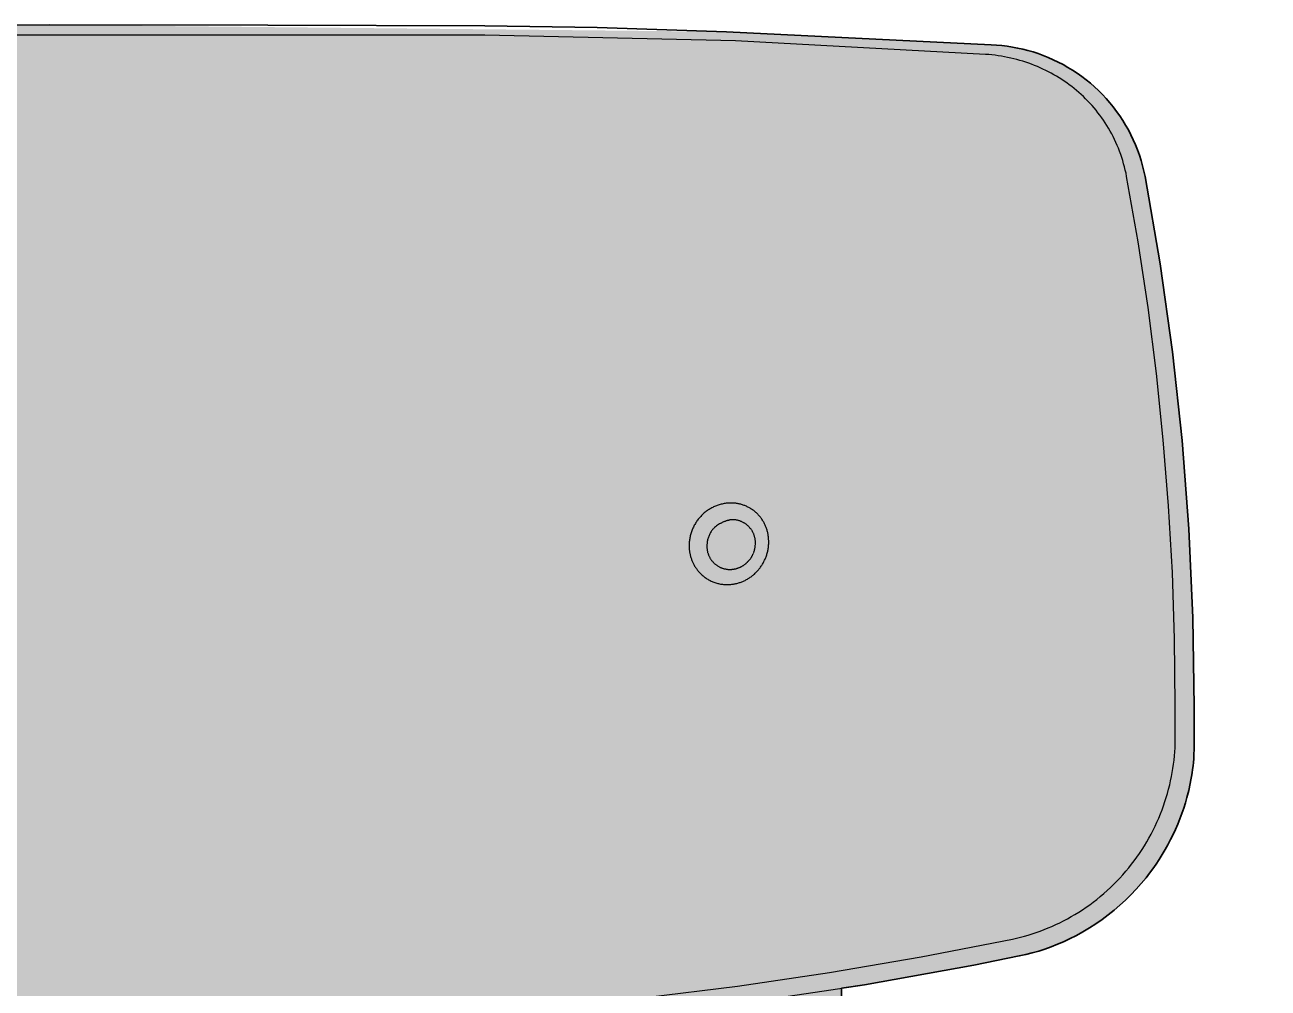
# Model space of a CAD drawing. Header units: millimetres. Extents: x 0 to 1796, y -875 to 809.
# Drawn here: x 402.4 to 635.6, y 628.3 to 808.9 of the extents above; entities that cross this region are included whole.
import ezdxf

# ---------------------------------------------------------------- set-up
doc = ezdxf.new("R2010")
doc.units = ezdxf.units.MM
doc.layers.add('Blocks', color=7, linetype='Continuous')
doc.layers.add('Blocks$Fill', color=7, linetype='Continuous', true_color=0xffffff)
doc.layers.add('Blocks$Inner', color=7, linetype='Continuous', lineweight=25, true_color=0x007f00)
doc.layers.add('Blocks$Outline', color=7, linetype='Continuous', lineweight=35, true_color=0xff3f3f)

# ---------------------------------------------------------------- blocks, each defined once
blk = doc.blocks.new('Result Dining Chair Front')
at = {"layer": 'Blocks$Fill'}
h = blk.add_hatch(color=256, dxfattribs=at)
h.paths.add_polyline_path([(258.42, 628.33), (233.6, 632.65), (225.09, 634.35), (223.87, 634.62), (222.66, 634.93), (221.46, 635.28), (220.27, 635.66), (219.09, 636.08), (217.93, 636.54), (216.78, 637.03), (215.65, 637.56), (214.38, 638.2), (213.14, 638.89), (211.92, 639.62), (210.72, 640.4), (209.55, 641.21), (208.41, 642.06), (207.3, 642.95), (206.22, 643.87), (205.17, 644.84), (204.16, 645.83), (203.18, 646.87), (202.23, 647.93), (201.33, 649.03), (200.67, 649.86), (200.04, 650.71), (199.43, 651.58), (198.84, 652.47), (198.28, 653.37), (197.73, 654.29), (197.21, 655.22), (196.71, 656.17), (196.24, 657.12), (195.79, 658.09), (195.37, 659.07), (194.97, 660.06), (194.6, 661.06), (194.25, 662.06), (193.93, 663.07), (193.64, 664.09), (193.3, 665.4), (193.02, 666.71), (192.89, 667.36), (192.78, 668.01), (192.67, 668.67), (192.58, 669.32), (192.5, 669.98), (192.44, 670.63), (192.38, 671.29), (192.34, 671.96), (192.28, 673.29), (192.27, 674.64), (192.51, 697.75), (193.27, 714.4), (194.54, 731.01), (196.35, 747.58), (198.66, 764.08), (201.5, 780.5), (201.72, 781.51), (201.97, 782.51), (202.25, 783.5), (202.57, 784.49), (202.92, 785.46), (203.3, 786.42), (203.71, 787.36), (204.16, 788.29), (204.64, 789.21), (205.15, 790.11), (205.68, 790.99), (206.25, 791.85), (206.85, 792.69), (207.47, 793.51), (208.12, 794.31), (208.8, 795.09), (209.51, 795.85), (210.24, 796.58), (210.99, 797.28), (211.77, 797.96), (212.57, 798.61), (213.39, 799.24), (214.23, 799.84), (215.09, 800.4), (215.97, 800.94), (216.87, 801.45), (217.78, 801.93), (218.71, 802.38), (219.66, 802.79), (220.62, 803.18), (221.56, 803.52), (222.51, 803.83), (223.46, 804.1), (224.43, 804.35), (225.41, 804.56), (226.39, 804.75), (227.38, 804.9), (228.37, 805.02), (229.36, 805.1), (230.36, 805.15), (304.25, 808.42), (407.02, 808.9), (534.04, 807.62), (584.67, 805.1), (585.67, 805.02), (586.66, 804.9), (587.64, 804.75), (588.63, 804.56), (589.6, 804.35), (590.57, 804.1), (591.53, 803.83), (592.48, 803.52), (593.42, 803.18), (594.37, 802.79), (595.32, 802.38), (596.25, 801.93), (597.16, 801.45), (598.06, 800.94), (598.94, 800.4), (599.8, 799.84), (600.65, 799.24), (601.47, 798.61), (602.27, 797.96), (603.04, 797.28), (603.8, 796.58), (604.53, 795.85), (605.23, 795.09), (605.91, 794.31), (606.56, 793.51), (607.19, 792.69), (607.78, 791.85), (608.35, 790.99), (608.89, 790.11), (609.4, 789.21), (609.87, 788.29), (610.32, 787.36), (610.73, 786.42), (611.12, 785.46), (611.47, 784.49), (611.78, 783.5), (612.07, 782.51), (612.32, 781.51), (612.53, 780.5), (615.37, 764.08), (617.69, 747.58), (619.49, 731.01), (620.77, 714.4), (621.52, 697.75), (621.76, 681.09), (621.75, 673.29), (621.7, 671.96), (621.65, 671.29), (621.6, 670.63), (621.53, 669.98), (621.45, 669.32), (621.36, 668.67), (621.26, 668.01), (621.14, 667.36), (621.02, 666.71), (620.73, 665.4), (620.39, 664.09), (620.1, 663.07), (619.78, 662.06), (619.44, 661.06), (619.06, 660.06), (618.67, 659.07), (618.24, 658.09), (617.79, 657.12), (617.32, 656.17), (616.82, 655.22), (616.3, 654.29), (615.76, 653.37), (615.19, 652.47), (614.6, 651.58), (613.99, 650.71), (613.36, 649.86), (612.71, 649.03), (611.8, 647.93), (610.85, 646.87), (609.87, 645.83), (608.86, 644.84), (607.81, 643.87), (606.73, 642.95), (605.62, 642.06), (604.48, 641.21), (603.31, 640.4), (602.12, 639.62), (600.89, 638.89), (599.65, 638.2), (598.38, 637.56), (597.25, 637.03), (596.1, 636.54), (594.94, 636.08), (593.76, 635.66), (592.58, 635.28), (591.38, 634.93), (590.17, 634.62), (588.95, 634.35), (580.43, 632.65), (559.9, 628.97), (555.61, 628.33), (555.26, 601.27), (555.71, 573.48), (559.98, 477.44), (581.82, 479.76), (610.01, 483.78), (621.86, 485.74), (622.31, 485.8), (622.76, 485.84), (623.21, 485.88), (623.64, 485.9), (624.07, 485.92), (624.49, 485.93), (624.9, 485.92), (625.3, 485.91), (625.7, 485.89), (626.09, 485.86), (626.47, 485.81), (626.84, 485.76), (627.21, 485.7), (627.57, 485.63), (627.92, 485.55), (628.26, 485.47), (628.6, 485.37), (628.93, 485.26), (629.25, 485.14), (629.56, 485.02), (629.86, 484.88), (630.01, 484.81), (630.16, 484.74), (630.3, 484.66), (630.45, 484.59), (630.59, 484.51), (630.73, 484.42), (630.87, 484.34), (631, 484.25), (631.14, 484.16), (631.27, 484.07), (631.4, 483.98), (631.53, 483.88), (631.65, 483.79), (631.78, 483.69), (631.9, 483.58), (632.02, 483.48), (632.14, 483.37), (632.25, 483.26), (632.37, 483.15), (632.48, 483.04), (632.59, 482.92), (632.7, 482.8), (632.81, 482.68), (632.91, 482.56), (633.01, 482.44), (633.11, 482.31), (633.21, 482.18), (633.31, 482.05), (633.5, 481.78), (633.68, 481.51), (633.85, 481.22), (634.01, 480.92), (634.17, 480.62), (634.32, 480.31), (634.46, 479.99), (634.59, 479.66), (634.71, 479.32), (634.83, 478.98), (634.94, 478.62), (635.04, 478.26), (635.13, 477.89), (635.22, 477.51), (635.29, 477.12), (635.36, 476.73), (635.42, 476.33), (635.47, 475.91), (635.52, 475.49), (635.55, 475.07), (635.58, 474.63), (635.6, 474.18), (635.61, 473.73), (635.61, 472.8), (635.58, 471.84), (635.55, 471.22), (635.5, 470.61), (635.44, 470.01), (635.36, 469.4), (635.27, 468.81), (635.16, 468.22), (635.04, 467.63), (634.89, 467.05), (634.74, 466.47), (634.56, 465.89), (634.38, 465.32), (634.17, 464.75), (633.95, 464.19), (633.71, 463.62), (633.46, 463.06), (633.18, 462.49), (632.8, 461.76), (632.4, 461.04), (631.97, 460.34), (631.51, 459.65), (631.04, 458.97), (630.54, 458.32), (630.02, 457.68), (629.48, 457.06), (628.8, 456.32), (628.1, 455.6), (627.38, 454.9), (626.65, 454.21), (625.9, 453.54), (625.13, 452.89), (624.35, 452.25), (623.55, 451.64), (622.74, 451.04), (621.92, 450.46), (621.08, 449.9), (620.23, 449.36), (619.37, 448.84), (618.5, 448.34), (617.62, 447.86), (616.06, 447.07), (614.35, 446.28), (613.26, 445.81), (612.16, 445.37), (611.05, 444.95), (609.93, 444.55), (608.8, 444.18), (607.66, 443.84), (606.52, 443.52), (603.64, 442.77), (600.75, 442.07), (597.84, 441.42), (594.92, 440.83), (592, 440.29), (589.06, 439.79), (586.12, 439.36), (583.17, 438.97), (571.39, 437.66), (571.5, 428.91), (571.47, 427.46), (571.42, 426.02), (571.33, 424.58), (571.23, 423.14), (570.68, 417.41), (570.62, 415.97), (570.61, 414.52), (570.64, 413.08), (570.73, 411.64), (570.86, 410.21), (571.04, 408.78), (572.33, 398.6), (572.46, 397.04), (570.44, 396.97), (618.01, 26.78), (619.17, 26.78), (619.2, 26.78), (619.23, 26.78), (619.25, 26.77), (619.28, 26.77), (619.31, 26.76), (619.34, 26.76), (619.36, 26.75), (619.39, 26.74), (619.42, 26.73), (619.44, 26.72), (619.47, 26.71), (619.49, 26.7), (619.52, 26.69), (619.54, 26.67), (619.56, 26.66), (619.59, 26.65), (619.61, 26.63), (619.63, 26.61), (619.65, 26.6), (619.68, 26.58), (619.7, 26.56), (619.72, 26.54), (619.73, 26.52), (619.75, 26.5), (619.77, 26.48), (619.79, 26.45), (619.8, 26.43), (619.82, 26.41), (619.83, 26.38), (619.85, 26.36), (619.86, 26.34), (619.87, 26.31), (619.88, 26.29), (619.89, 26.26), (619.9, 26.23), (619.91, 26.21), (619.92, 26.18), (619.92, 26.15), (619.93, 26.13), (624.35, 2.49), (624.37, 2.43), (624.38, 2.36), (624.39, 2.29), (624.4, 2.22), (624.41, 2.15), (624.41, 2.08), (624.41, 2.02), (624.41, 1.95), (624.41, 1.88), (624.4, 1.81), (624.39, 1.74), (624.38, 1.67), (624.37, 1.61), (624.36, 1.54), (624.34, 1.47), (624.32, 1.41), (624.3, 1.34), (624.28, 1.28), (624.25, 1.21), (624.22, 1.15), (624.19, 1.09), (624.16, 1.03), (624.13, 0.97), (624.09, 0.91), (624.05, 0.85), (624.01, 0.8), (623.97, 0.74), (623.92, 0.69), (623.88, 0.64), (623.83, 0.59), (623.78, 0.54), (623.73, 0.5), (623.68, 0.45), (623.62, 0.41), (623.57, 0.37), (623.51, 0.33), (623.45, 0.29), (623.4, 0.26), (623.33, 0.23), (623.27, 0.2), (623.21, 0.17), (623.15, 0.14), (623.08, 0.12), (623.02, 0.09), (622.95, 0.07), (622.89, 0.06), (622.82, 0.04), (622.75, 0.03), (622.68, 0.02), (622.62, 0.01), (622.55, 0), (622.48, 0), (622.41, 0), (605.77, 0), (598.26, -0.01), (598.21, -0.01), (598.16, 0), (598.12, 0), (598.07, 0.01), (598.02, 0.01), (597.97, 0.02), (597.93, 0.03), (597.88, 0.04), (597.83, 0.05), (597.79, 0.06), (597.74, 0.07), (597.69, 0.09), (597.65, 0.1), (597.6, 0.12), (597.56, 0.14), (597.51, 0.16), (597.47, 0.18), (597.42, 0.2), (597.38, 0.22), (597.34, 0.24), (597.3, 0.27), (597.25, 0.29), (597.21, 0.32), (597.17, 0.34), (597.13, 0.37), (597.1, 0.4), (597.06, 0.43), (597.02, 0.46), (596.99, 0.49), (596.95, 0.52), (596.92, 0.55), (596.89, 0.58), (596.86, 0.61), (596.83, 0.65), (596.8, 0.68), (596.77, 0.71), (596.74, 0.75), (596.71, 0.78), (596.68, 0.82), (596.66, 0.85), (596.63, 0.89), (596.61, 0.93), (596.59, 0.97), (596.56, 1.01), (596.54, 1.05), (596.52, 1.09), (596.5, 1.13), (596.48, 1.17), (596.46, 1.21), (596.45, 1.25), (596.43, 1.29), (596.42, 1.33), (596.4, 1.38), (596.39, 1.42), (596.38, 1.46), (596.36, 1.51), (596.35, 1.55), (596.34, 1.59), (596.34, 1.64), (596.33, 1.68), (596.32, 1.72), (596.32, 1.77), (596.31, 1.81), (595.49, 25.83), (595.48, 25.86), (595.49, 25.88), (595.49, 25.9), (595.49, 25.91), (595.49, 25.93), (595.49, 25.95), (595.49, 25.97), (595.5, 25.99), (595.5, 26), (595.5, 26.02), (595.51, 26.04), (595.51, 26.06), (595.52, 26.08), (595.52, 26.1), (595.53, 26.11), (595.53, 26.13), (595.54, 26.15), (595.55, 26.17), (595.56, 26.18), (595.57, 26.2), (595.57, 26.22), (595.58, 26.24), (595.59, 26.25), (595.6, 26.27), (595.61, 26.29), (595.62, 26.3), (595.64, 26.32), (595.65, 26.34), (595.66, 26.35), (595.67, 26.37), (595.69, 26.38), (595.7, 26.4), (595.71, 26.41), (595.73, 26.43), (595.74, 26.44), (595.76, 26.45), (595.77, 26.47), (595.79, 26.48), (595.8, 26.49), (595.82, 26.5), (595.83, 26.51), (595.85, 26.52), (595.87, 26.53), (595.88, 26.54), (595.9, 26.55), (595.92, 26.56), (595.93, 26.57), (595.95, 26.58), (595.97, 26.59), (595.98, 26.59), (596, 26.6), (596.02, 26.61), (596.04, 26.61), (596.05, 26.62), (596.07, 26.62), (596.09, 26.63), (596.11, 26.63), (596.12, 26.64), (596.14, 26.64), (596.16, 26.64), (596.18, 26.65), (596.19, 26.65), (596.21, 26.65), (597.01, 26.65), (597.21, 26.65), (548.13, 380.21), (407.02, 380.21), (265.9, 380.21), (216.82, 26.65), (217.82, 26.65), (217.84, 26.65), (217.86, 26.65), (217.87, 26.64), (217.89, 26.64), (217.91, 26.64), (217.93, 26.63), (217.94, 26.63), (217.96, 26.62), (217.98, 26.62), (218, 26.61), (218.01, 26.61), (218.03, 26.6), (218.05, 26.59), (218.07, 26.59), (218.08, 26.58), (218.1, 26.57), (218.12, 26.56), (218.13, 26.55), (218.15, 26.54), (218.17, 26.53), (218.18, 26.52), (218.2, 26.51), (218.22, 26.5), (218.23, 26.49), (218.25, 26.48), (218.26, 26.47), (218.28, 26.45), (218.29, 26.44), (218.31, 26.43), (218.32, 26.41), (218.33, 26.4), (218.35, 26.38), (218.36, 26.37), (218.37, 26.35), (218.39, 26.34), (218.4, 26.32), (218.41, 26.3), (218.42, 26.29), (218.43, 26.27), (218.44, 26.25), (218.45, 26.24), (218.46, 26.22), (218.47, 26.2), (218.48, 26.18), (218.48, 26.17), (218.49, 26.15), (218.5, 26.13), (218.5, 26.11), (218.51, 26.1), (218.52, 26.08), (218.52, 26.06), (218.53, 26.04), (218.53, 26.02), (218.53, 26), (218.54, 25.99), (218.54, 25.97), (218.54, 25.95), (218.54, 25.93), (218.55, 25.91), (218.55, 25.9), (218.55, 25.88), (218.55, 25.86), (218.55, 25.84), (217.72, 1.81), (217.72, 1.77), (217.71, 1.72), (217.7, 1.68), (217.7, 1.64), (217.69, 1.59), (217.68, 1.55), (217.67, 1.51), (217.66, 1.46), (217.64, 1.42), (217.63, 1.38), (217.62, 1.33), (217.6, 1.29), (217.59, 1.25), (217.57, 1.21), (217.55, 1.17), (217.53, 1.13), (217.51, 1.09), (217.49, 1.05), (217.47, 1.01), (217.45, 0.97), (217.42, 0.93), (217.4, 0.89), (217.37, 0.85), (217.35, 0.82), (217.32, 0.78), (217.29, 0.75), (217.27, 0.71), (217.24, 0.68), (217.21, 0.65), (217.18, 0.61), (217.15, 0.58), (217.12, 0.55), (217.08, 0.52), (217.05, 0.49), (217.01, 0.46), (216.97, 0.43), (216.94, 0.4), (216.9, 0.37), (216.86, 0.34), (216.82, 0.32), (216.78, 0.29), (216.74, 0.27), (216.69, 0.24), (216.65, 0.22), (216.61, 0.2), (216.56, 0.18), (216.52, 0.16), (216.48, 0.14), (216.43, 0.12), (216.38, 0.1), (216.34, 0.09), (216.29, 0.07), (216.25, 0.06), (216.2, 0.05), (216.15, 0.04), (216.11, 0.03), (216.06, 0.02), (216.01, 0.01), (215.96, 0.01), (215.92, 0), (215.87, 0), (215.82, -0.01), (215.77, -0.01), (215.73, -0.01), (208.26, 0), (191.55, 0), (191.49, 0), (191.42, 0.01), (191.35, 0.02), (191.28, 0.03), (191.21, 0.04), (191.15, 0.06), (191.08, 0.07), (191.01, 0.09), (190.95, 0.12), (190.89, 0.14), (190.82, 0.17), (190.76, 0.2), (190.7, 0.23), (190.64, 0.26), (190.58, 0.29), (190.52, 0.33), (190.46, 0.37), (190.41, 0.41), (190.35, 0.45), (190.3, 0.5), (190.25, 0.54), (190.2, 0.59), (190.15, 0.64), (190.11, 0.69), (190.06, 0.74), (190.02, 0.8), (189.98, 0.85), (189.94, 0.91), (189.91, 0.97), (189.87, 1.03), (189.84, 1.09), (189.81, 1.15), (189.78, 1.21), (189.76, 1.28), (189.73, 1.34), (189.71, 1.41), (189.69, 1.47), (189.68, 1.54), (189.66, 1.61), (189.65, 1.67), (189.64, 1.74), (189.63, 1.81), (189.63, 1.88), (189.62, 1.95), (189.62, 2.02), (189.62, 2.08), (189.63, 2.15), (189.63, 2.22), (189.64, 2.29), (189.65, 2.36), (189.67, 2.43), (189.68, 2.49), (194.1, 26.13), (194.11, 26.15), (194.11, 26.18), (194.12, 26.21), (194.13, 26.23), (194.14, 26.26), (194.15, 26.29), (194.16, 26.31), (194.17, 26.34), (194.19, 26.36), (194.2, 26.38), (194.21, 26.41), (194.23, 26.43), (194.25, 26.45), (194.26, 26.48), (194.28, 26.5), (194.3, 26.52), (194.32, 26.54), (194.34, 26.56), (194.36, 26.58), (194.38, 26.6), (194.4, 26.61), (194.42, 26.63), (194.44, 26.65), (194.47, 26.66), (194.49, 26.67), (194.52, 26.69), (194.54, 26.7), (194.57, 26.71), (194.59, 26.72), (194.62, 26.73), (194.64, 26.74), (194.67, 26.75), (194.7, 26.76), (194.72, 26.76), (194.75, 26.77), (194.78, 26.77), (194.81, 26.78), (194.83, 26.78), (194.86, 26.78), (194.89, 26.78), (196.03, 26.78), (243.59, 396.97), (241.57, 397.04), (242.05, 401.59), (243.17, 410.21), (243.3, 411.64), (243.39, 413.08), (243.43, 414.52), (243.42, 415.97), (243.36, 417.41), (243.25, 418.84), (242.7, 424.58), (242.62, 426.02), (242.56, 427.46), (242.53, 428.91), (242.53, 430.35), (242.64, 437.66), (227.92, 439.36), (224.97, 439.79), (222.04, 440.29), (219.11, 440.83), (216.19, 441.42), (213.29, 442.07), (210.39, 442.77), (207.52, 443.52), (206.37, 443.84), (205.24, 444.18), (204.11, 444.55), (202.99, 444.95), (201.87, 445.37), (200.77, 445.81), (199.68, 446.28), (198.25, 446.94), (197.3, 447.41), (195.53, 448.34), (194.66, 448.84), (193.8, 449.36), (192.95, 449.9), (192.11, 450.46), (191.29, 451.04), (190.48, 451.64), (189.68, 452.25), (188.9, 452.89), (188.13, 453.54), (187.38, 454.21), (186.65, 454.9), (185.93, 455.6), (185.23, 456.32), (184.55, 457.06), (184.01, 457.68), (183.49, 458.32), (182.99, 458.97), (182.52, 459.65), (182.06, 460.34), (181.63, 461.04), (181.23, 461.76), (180.85, 462.49), (180.58, 463.06), (180.32, 463.62), (180.08, 464.19), (179.86, 464.75), (179.66, 465.32), (179.47, 465.89), (179.3, 466.47), (179.14, 467.05), (179, 467.63), (178.87, 468.22), (178.76, 468.81), (178.67, 469.4), (178.59, 470.01), (178.53, 470.61), (178.48, 471.22), (178.45, 471.84), (178.42, 472.8), (178.42, 473.73), (178.43, 474.18), (178.45, 474.63), (178.48, 475.07), (178.51, 475.49), (178.56, 475.91), (178.61, 476.33), (178.67, 476.73), (178.74, 477.12), (178.82, 477.51), (178.9, 477.89), (178.99, 478.26), (179.09, 478.62), (179.2, 478.98), (179.32, 479.32), (179.44, 479.66), (179.58, 479.99), (179.72, 480.31), (179.86, 480.62), (180.02, 480.92), (180.18, 481.22), (180.36, 481.51), (180.53, 481.78), (180.72, 482.05), (180.82, 482.18), (180.92, 482.31), (181.02, 482.44), (181.12, 482.56), (181.23, 482.68), (181.33, 482.8), (181.44, 482.92), (181.55, 483.04), (181.66, 483.15), (181.78, 483.26), (181.89, 483.37), (182.01, 483.48), (182.13, 483.58), (182.26, 483.69), (182.38, 483.79), (182.51, 483.88), (182.63, 483.98), (182.76, 484.07), (182.9, 484.16), (183.03, 484.25), (183.17, 484.34), (183.3, 484.42), (183.44, 484.51), (183.58, 484.59), (183.73, 484.66), (183.87, 484.74), (184.02, 484.81), (184.17, 484.88), (184.47, 485.02), (184.79, 485.14), (185.11, 485.26), (185.44, 485.37), (185.77, 485.47), (186.11, 485.55), (186.46, 485.63), (186.82, 485.7), (187.19, 485.76), (187.56, 485.81), (187.94, 485.86), (188.33, 485.89), (188.73, 485.91), (189.13, 485.92), (189.55, 485.93), (189.97, 485.92), (190.39, 485.9), (190.83, 485.88), (191.27, 485.84), (191.72, 485.8), (192.18, 485.74), (192.64, 485.68), (232.21, 479.76), (242.13, 478.64), (254.05, 477.44), (258.37, 574.64)], flags=0)
h.paths.add_polyline_path([(569.39, 437.44), (567.77, 437.26), (568.92, 420.08), (569.23, 422.95), (569.34, 424.4), (569.43, 425.84), (569.48, 427.29), (569.51, 428.74), (569.51, 430.19)], flags=0)
h.paths.add_polyline_path([(277.44, 434), (277.01, 426.9), (290.42, 426.9), (290.43, 426.9), (290.45, 426.91), (290.46, 426.91), (290.47, 426.91), (290.48, 426.91), (290.5, 426.91), (290.51, 426.91), (290.52, 426.92), (290.53, 426.92), (290.54, 426.92), (290.55, 426.92), (290.56, 426.93), (290.58, 426.93), (290.59, 426.94), (290.6, 426.94), (290.61, 426.94), (290.62, 426.95), (290.63, 426.95), (290.64, 426.96), (290.66, 426.97), (290.67, 426.97), (290.68, 426.98), (290.69, 426.99), (290.7, 426.99), (290.71, 427), (290.72, 427.01), (290.73, 427.02), (290.74, 427.02), (290.75, 427.03), (290.76, 427.04), (290.77, 427.05), (290.78, 427.06), (290.79, 427.07), (290.79, 427.08), (290.8, 427.09), (290.81, 427.1), (290.82, 427.11), (290.83, 427.12), (290.83, 427.13), (290.84, 427.14), (290.85, 427.15), (290.85, 427.16), (290.86, 427.17), (290.86, 427.18), (290.87, 427.2), (290.88, 427.21), (290.88, 427.22), (290.88, 427.23), (290.89, 427.24), (290.89, 427.25), (290.9, 427.26), (290.9, 427.28), (290.9, 427.29), (290.9, 427.3), (290.91, 427.31), (290.91, 427.32), (290.91, 427.33), (290.91, 427.34), (290.91, 427.36), (290.91, 427.37), (290.92, 427.38), (290.92, 427.39), (290.92, 427.4), (290.92, 432.85)], flags=0)
h.paths.add_polyline_path([(523.12, 432.85), (523.12, 427.39), (523.12, 427.38), (523.12, 427.37), (523.12, 427.36), (523.12, 427.34), (523.12, 427.33), (523.12, 427.32), (523.13, 427.31), (523.13, 427.3), (523.13, 427.29), (523.13, 427.28), (523.14, 427.26), (523.14, 427.25), (523.14, 427.24), (523.15, 427.23), (523.15, 427.22), (523.16, 427.21), (523.16, 427.2), (523.17, 427.18), (523.17, 427.17), (523.18, 427.16), (523.19, 427.15), (523.19, 427.14), (523.2, 427.13), (523.21, 427.12), (523.21, 427.11), (523.22, 427.1), (523.23, 427.09), (523.24, 427.08), (523.25, 427.07), (523.26, 427.06), (523.26, 427.05), (523.27, 427.04), (523.28, 427.03), (523.29, 427.02), (523.3, 427.02), (523.31, 427.01), (523.32, 427), (523.33, 426.99), (523.34, 426.99), (523.35, 426.98), (523.37, 426.97), (523.38, 426.97), (523.39, 426.96), (523.4, 426.95), (523.41, 426.95), (523.42, 426.94), (523.43, 426.94), (523.44, 426.94), (523.46, 426.93), (523.47, 426.93), (523.48, 426.92), (523.49, 426.92), (523.5, 426.92), (523.51, 426.92), (523.53, 426.91), (523.54, 426.91), (523.55, 426.91), (523.56, 426.91), (523.57, 426.91), (523.58, 426.91), (523.59, 426.91), (523.62, 426.9), (528.69, 426.9), (537.03, 426.9), (536.6, 434)], flags=0)
h.paths.add_polyline_path([(246.27, 437.26), (244.64, 437.44), (244.52, 428.74), (244.55, 427.29), (244.61, 425.84), (244.69, 424.4), (244.8, 422.95), (244.94, 421.51), (245.11, 420.08)], flags=0)
h.paths.add_polyline_path([(293.42, 432.64), (293.41, 426.9), (293.41, 426.82), (293.41, 426.73), (293.4, 426.65), (293.39, 426.56), (293.37, 426.48), (319.92, 426.48), (324.11, 426.64), (328.29, 426.9), (407.02, 426.9), (485.74, 426.9), (489.93, 426.64), (494.12, 426.48), (520.66, 426.48), (520.64, 426.65), (520.63, 426.73), (520.62, 426.82), (520.62, 426.9), (520.62, 426.99), (520.62, 432.64), (466.27, 429.13), (446.65, 428.6), (407.02, 428.57), (347.76, 429.13), (308.59, 431.35), (293.42, 432.64)], flags=0)
h.paths.add_polyline_path([(407.02, 471.88), (479.36, 472.53), (506.2, 473.61), (532.42, 475.16), (534.9, 475.36), (532.02, 624.97), (503.33, 621.82), (488.06, 620.63), (472.61, 619.75), (457.15, 619.18), (407.02, 618.75), (341.42, 619.75), (325.97, 620.63), (310.7, 621.82), (295.47, 623.32), (282.01, 624.97), (279.13, 475.36), (307.84, 473.61), (334.68, 472.53), (361.81, 471.92)], flags=0)
at = {"layer": 'Blocks$Inner'}
for points in [[(539.27, 625.86), (559.9, 628.97), (580.43, 632.65), (588.95, 634.35), (590.17, 634.62), (591.38, 634.93), (592.58, 635.28), (593.76, 635.66), (594.94, 636.08), (596.1, 636.54), (597.25, 637.03), (598.38, 637.56), (599.65, 638.2), (600.89, 638.89), (602.12, 639.62), (603.31, 640.4), (604.48, 641.21), (605.62, 642.06), (606.73, 642.95), (607.81, 643.87), (608.86, 644.84), (609.87, 645.83), (610.85, 646.87), (611.8, 647.93), (612.71, 649.03), (613.36, 649.86), (613.99, 650.71), (614.6, 651.58), (615.19, 652.47), (615.76, 653.37), (616.3, 654.29), (616.82, 655.22), (617.32, 656.17), (617.79, 657.12), (618.24, 658.09), (618.67, 659.07), (619.06, 660.06), (619.44, 661.06), (619.78, 662.06), (620.1, 663.07), (620.39, 664.09), (620.73, 665.4), (621.02, 666.71), (621.14, 667.36), (621.26, 668.01), (621.36, 668.67), (621.45, 669.32), (621.53, 669.98), (621.6, 670.63), (621.65, 671.29), (621.7, 671.96), (621.75, 673.29), (621.76, 674.64), (621.76, 681.09), (621.52, 697.75), (620.77, 714.4), (619.49, 731.01), (617.69, 747.58), (615.37, 764.08), (612.53, 780.5), (612.32, 781.51), (612.07, 782.51), (611.78, 783.5), (611.47, 784.49), (611.12, 785.46), (610.73, 786.42), (610.32, 787.36), (609.87, 788.29), (609.4, 789.21), (608.89, 790.11), (608.35, 790.99), (607.78, 791.85), (607.19, 792.69), (606.56, 793.51), (605.91, 794.31), (605.23, 795.09), (604.53, 795.85), (603.8, 796.58), (603.04, 797.28), (602.27, 797.96), (601.47, 798.61), (600.65, 799.24), (599.8, 799.84), (598.94, 800.4), (598.06, 800.94), (597.16, 801.45), (596.25, 801.93), (595.32, 802.38), (594.37, 802.79), (593.42, 803.18), (592.48, 803.52), (591.53, 803.83), (590.57, 804.1), (589.6, 804.35), (588.63, 804.56), (587.64, 804.75), (586.66, 804.9), (585.67, 805.02), (584.67, 805.1), (583.67, 805.15), (534.04, 807.62), (509.78, 808.42), (488.73, 808.72), (448.04, 808.85), (407.02, 808.9), (407.02, 808.9), (407.01, 808.9), (365.99, 808.85)], [(518.76, 626.59), (536.09, 628.71), (553.37, 631.24), (570.57, 634.17), (587.68, 637.5), (588.42, 637.67), (589.16, 637.86), (589.9, 638.06), (590.64, 638.27), (591.38, 638.5), (592.12, 638.75), (592.86, 639.02), (593.6, 639.3), (594.33, 639.6), (595.07, 639.91), (595.8, 640.24), (596.53, 640.59), (597.25, 640.95), (597.97, 641.33), (598.68, 641.73), (599.39, 642.15), (600.09, 642.58), (600.78, 643.03), (601.47, 643.49), (602.15, 643.97), (602.82, 644.46), (603.48, 644.97), (604.13, 645.5), (604.77, 646.04), (605.4, 646.6), (606.02, 647.17), (606.63, 647.75), (607.22, 648.35), (607.8, 648.97), (608.37, 649.59), (608.93, 650.23), (609.47, 650.88), (610, 651.54), (610.51, 652.21), (611.01, 652.9), (611.49, 653.59), (611.96, 654.29), (612.41, 655), (612.85, 655.73), (613.26, 656.45), (613.67, 657.19), (614.05, 657.93), (614.42, 658.68), (614.77, 659.44), (615.1, 660.2), (615.42, 660.97), (615.72, 661.74), (616, 662.51), (616.26, 663.29), (616.51, 664.06), (616.74, 664.84), (616.95, 665.63), (617.15, 666.41), (617.32, 667.19), (617.48, 667.97), (617.63, 668.75), (617.76, 669.53), (617.87, 670.31), (617.96, 671.08), (618.04, 671.86), (618.1, 672.63), (618.15, 673.39), (618.18, 674.15), (618.2, 674.91), (618.19, 681.38), (618.07, 693.83), (617.65, 706.27), (616.94, 718.71), (615.94, 731.14), (614.66, 743.53), (613.09, 755.89), (611.23, 768.21), (609.08, 780.46), (608.96, 781.08), (608.83, 781.69), (608.68, 782.29), (608.52, 782.88), (608.34, 783.47), (608.16, 784.06), (607.96, 784.63), (607.75, 785.2), (607.53, 785.77), (607.3, 786.32), (607.06, 786.87), (606.81, 787.42), (606.54, 787.95), (606.27, 788.48), (605.98, 789), (605.69, 789.51), (605.38, 790.02), (605.06, 790.52), (604.74, 791.01), (604.4, 791.49), (604.06, 791.96), (603.7, 792.43), (603.34, 792.89), (602.97, 793.33), (602.59, 793.77), (602.2, 794.21), (601.8, 794.63), (601.39, 795.04), (600.98, 795.45), (600.56, 795.84), (600.13, 796.23), (599.69, 796.6), (599.24, 796.97), (598.79, 797.33), (598.33, 797.67), (597.87, 798.01), (597.39, 798.34), (596.91, 798.66), (596.43, 798.97), (595.94, 799.27), (595.44, 799.56), (594.94, 799.84), (594.43, 800.11), (593.91, 800.37), (593.39, 800.62), (592.86, 800.86), (592.33, 801.09), (591.79, 801.31), (591.25, 801.51), (590.71, 801.71), (590.15, 801.9), (589.6, 802.08), (589.04, 802.25), (588.47, 802.4), (587.9, 802.55), (587.33, 802.68), (586.75, 802.81), (586.17, 802.92), (585.58, 803.03), (584.99, 803.12), (584.4, 803.2), (583.81, 803.27), (583.21, 803.33), (582.6, 803.38), (535.7, 805.93), (488.73, 806.97), (448.04, 806.97), (424.97, 806.97), (407.02, 806.97), (389.06, 806.97)], [(539.44, 711.4), (539.45, 711.51), (539.46, 711.61), (539.46, 711.72), (539.46, 711.83), (539.46, 711.94), (539.45, 712.05), (539.45, 712.17), (539.43, 712.28), (539.42, 712.39), (539.4, 712.5), (539.38, 712.61), (539.36, 712.72), (539.34, 712.83), (539.31, 712.94), (539.28, 713.05), (539.24, 713.15), (539.21, 713.26), (539.17, 713.37), (539.13, 713.47), (539.08, 713.57), (539.03, 713.68), (538.98, 713.78), (538.93, 713.87), (538.88, 713.97), (538.82, 714.07), (538.76, 714.16), (538.7, 714.25), (538.64, 714.34), (538.57, 714.43), (538.5, 714.52), (538.43, 714.6), (538.36, 714.68), (538.29, 714.76), (538.21, 714.84), (538.14, 714.92), (538.06, 714.99), (537.97, 715.07), (537.89, 715.14), (537.8, 715.21), (537.71, 715.28), (537.62, 715.34), (537.53, 715.41), (537.44, 715.47), (537.34, 715.53), (537.24, 715.58), (537.14, 715.64), (537.04, 715.69), (536.94, 715.74), (536.84, 715.78), (536.74, 715.83), (536.63, 715.87), (536.52, 715.9), (536.42, 715.94), (536.31, 715.97), (536.2, 716), (536.09, 716.03), (535.98, 716.05), (535.88, 716.07), (535.77, 716.09), (535.66, 716.1), (535.55, 716.12), (535.44, 716.13), (535.33, 716.13), (535.22, 716.14), (535.11, 716.14), (534.99, 716.14), (534.89, 716.12), (534.79, 716.11), (534.68, 716.09), (534.58, 716.07), (534.48, 716.05), (534.38, 716.02), (534.27, 716), (534.17, 715.97), (534.07, 715.94), (533.96, 715.9), (533.86, 715.87), (533.76, 715.83), (533.65, 715.79), (533.55, 715.75), (533.45, 715.71), (533.35, 715.66), (533.24, 715.61), (533.14, 715.56), (533.04, 715.51), (532.94, 715.45), (532.84, 715.4), (532.74, 715.34), (532.55, 715.22), (532.36, 715.09), (532.17, 714.96), (531.99, 714.81), (531.81, 714.67), (531.73, 714.6), (531.65, 714.52), (531.58, 714.45), (531.5, 714.37), (531.43, 714.29), (531.37, 714.21), (531.3, 714.13), (531.24, 714.04), (531.15, 713.9), (531.06, 713.76), (530.98, 713.62), (530.9, 713.47), (530.83, 713.32), (530.76, 713.17), (530.7, 713.02), (530.64, 712.86), (530.58, 712.7), (530.54, 712.54), (530.5, 712.38), (530.46, 712.22), (530.43, 712.05), (530.4, 711.89), (530.38, 711.72), (530.36, 711.45), (530.35, 711.34), (530.35, 711.23), (530.35, 711.12), (530.35, 711.01), (530.36, 710.9), (530.37, 710.79), (530.38, 710.68), (530.39, 710.57), (530.41, 710.46), (530.43, 710.35), (530.45, 710.24), (530.47, 710.13), (530.5, 710.02), (530.53, 709.91), (530.57, 709.8), (530.6, 709.7), (530.64, 709.59), (530.68, 709.48), (530.73, 709.38), (530.78, 709.28), (530.83, 709.18), (530.88, 709.08), (530.93, 708.98), (530.99, 708.89), (531.05, 708.79), (531.11, 708.7), (531.17, 708.61), (531.24, 708.52), (531.31, 708.43), (531.38, 708.35), (531.45, 708.27), (531.52, 708.19), (531.6, 708.11), (531.67, 708.03), (531.75, 707.96), (531.84, 707.88), (531.92, 707.81), (532.01, 707.74), (532.1, 707.67), (532.19, 707.61), (532.28, 707.54), (532.37, 707.48), (532.47, 707.42), (532.57, 707.37), (532.67, 707.31), (532.77, 707.26), (532.87, 707.21), (532.97, 707.17), (533.07, 707.12), (533.18, 707.08), (533.29, 707.05), (533.39, 707.01), (533.5, 706.98), (533.61, 706.95), (533.72, 706.92), (533.83, 706.9), (533.94, 706.88), (534.05, 706.86), (534.15, 706.84), (534.26, 706.83), (534.37, 706.82), (534.48, 706.82), (534.59, 706.81), (534.67, 706.81), (534.76, 706.81), (534.84, 706.82), (534.93, 706.82), (535.02, 706.83), (535.1, 706.84), (535.19, 706.85), (535.28, 706.86), (535.36, 706.87), (535.45, 706.89), (535.54, 706.9), (535.62, 706.92), (535.71, 706.94), (535.8, 706.96), (535.88, 706.99), (535.97, 707.01), (536.06, 707.04), (536.14, 707.07), (536.23, 707.1), (536.31, 707.13), (536.4, 707.16), (536.48, 707.19), (536.57, 707.23), (536.65, 707.27), (536.73, 707.31), (536.81, 707.35), (536.9, 707.39), (536.98, 707.44), (537.06, 707.48), (537.13, 707.53), (537.21, 707.58), (537.29, 707.63), (537.37, 707.68), (537.44, 707.74), (537.51, 707.79), (537.59, 707.85), (537.66, 707.91), (537.73, 707.96), (537.8, 708.03), (537.87, 708.09), (537.93, 708.15), (538, 708.21), (538.06, 708.28), (538.13, 708.34), (538.19, 708.41), (538.25, 708.48), (538.31, 708.55), (538.36, 708.62), (538.42, 708.69), (538.47, 708.76), (538.53, 708.83), (538.58, 708.9), (538.63, 708.98), (538.67, 709.05), (538.72, 709.13), (538.77, 709.2), (538.81, 709.28), (538.85, 709.35), (538.89, 709.43), (538.93, 709.51), (538.97, 709.59), (539, 709.66), (539.04, 709.74), (539.07, 709.82)], [(539.11, 709.91), (539.14, 710), (539.17, 710.09), (539.2, 710.18), (539.23, 710.27), (539.26, 710.36), (539.29, 710.45), (539.31, 710.54), (539.33, 710.64), (539.35, 710.73), (539.37, 710.82), (539.39, 710.92), (539.4, 711.01), (539.42, 711.11), (539.43, 711.2), (539.44, 711.29), (539.44, 711.39)]]:
    blk.add_lwpolyline(points, dxfattribs=at)
blk.add_lwpolyline([(541.26, 708.73), (541.33, 708.89), (541.39, 709.05), (541.46, 709.21), (541.51, 709.38), (541.57, 709.54), (541.62, 709.71), (541.67, 709.88), (541.72, 710.05), (541.76, 710.22), (541.79, 710.39), (541.82, 710.56), (541.85, 710.73), (541.88, 710.9), (541.9, 711.06), (541.92, 711.23), (541.93, 711.4), (541.95, 711.62), (541.95, 711.84), (541.95, 712.01), (541.95, 712.15), (541.94, 712.48), (541.92, 712.65), (541.91, 712.81), (541.89, 712.96), (541.87, 713.12), (541.85, 713.27), (541.82, 713.43), (541.79, 713.58), (541.76, 713.74), (541.72, 713.89), (541.68, 714.04), (541.63, 714.2), (541.59, 714.35), (541.54, 714.5), (541.48, 714.65), (541.42, 714.8), (541.36, 714.95), (541.3, 715.09), (541.23, 715.24), (541.16, 715.38), (541.09, 715.53), (541.01, 715.67), (540.93, 715.8), (540.85, 715.94), (540.76, 716.08), (540.67, 716.21), (540.58, 716.34), (540.49, 716.47), (540.39, 716.59), (540.29, 716.72), (540.19, 716.84), (540.09, 716.95), (539.98, 717.07), (539.88, 717.18), (539.77, 717.29), (539.64, 717.41), (539.52, 717.52), (539.39, 717.63), (539.26, 717.74), (539.14, 717.84), (539.01, 717.93), (538.88, 718.02), (538.75, 718.11), (538.62, 718.2), (538.48, 718.28), (538.34, 718.36), (538.2, 718.44), (538.06, 718.51), (537.91, 718.58), (537.77, 718.65), (537.62, 718.71), (537.47, 718.78), (537.32, 718.83), (537.17, 718.89), (537.02, 718.94), (536.86, 718.99), (536.71, 719.03), (536.55, 719.07), (536.39, 719.11), (536.23, 719.14), (536.08, 719.17), (535.92, 719.2), (535.76, 719.22), (535.6, 719.24), (535.44, 719.25), (535.28, 719.26), (535.12, 719.27), (534.96, 719.27), (534.81, 719.27), (534.65, 719.27), (534.49, 719.26), (534.31, 719.25), (534.13, 719.23), (533.94, 719.21), (533.76, 719.19), (533.58, 719.16), (533.39, 719.12), (533.21, 719.08), (533.03, 719.04), (532.85, 718.99), (532.67, 718.94), (532.49, 718.88), (532.31, 718.82), (532.13, 718.75), (531.96, 718.68), (531.78, 718.61), (531.61, 718.53), (531.44, 718.45), (531.27, 718.36), (531.1, 718.27), (530.94, 718.17), (530.78, 718.08), (530.62, 717.97), (530.47, 717.87), (530.31, 717.76), (530.16, 717.65), (530.02, 717.53), (529.87, 717.41), (529.73, 717.29), (529.6, 717.16), (529.46, 717.04), (529.33, 716.9), (529.21, 716.77), (529.08, 716.64), (528.96, 716.5), (528.84, 716.35), (528.72, 716.21), (528.61, 716.06), (528.5, 715.9), (528.39, 715.75), (528.29, 715.59), (528.19, 715.43), (528.09, 715.26), (528, 715.1), (527.91, 714.93), (527.82, 714.75), (527.74, 714.58), (527.67, 714.41), (527.59, 714.23), (527.52, 714.05), (527.46, 713.87), (527.4, 713.69), (527.34, 713.5), (527.29, 713.32), (527.25, 713.13), (527.2, 712.95), (527.17, 712.76), (527.13, 712.58), (527.1, 712.39), (527.08, 712.2), (527.06, 712.01), (527.04, 711.83), (527.03, 711.64), (527.03, 711.45), (527.02, 711.27), (527.03, 711.12), (527.03, 710.97), (527.04, 710.82), (527.05, 710.67), (527.06, 710.52), (527.08, 710.37), (527.1, 710.22), (527.12, 710.08), (527.14, 709.93), (527.17, 709.79), (527.2, 709.65), (527.23, 709.51), (527.27, 709.36), (527.31, 709.22), (527.35, 709.08), (527.39, 708.94), (527.44, 708.8), (527.49, 708.66), (527.54, 708.52), (527.6, 708.39), (527.65, 708.25), (527.71, 708.12), (527.78, 707.98), (527.84, 707.85), (527.91, 707.72), (527.99, 707.59), (528.06, 707.46), (528.14, 707.33), (528.22, 707.21), (528.3, 707.09), (528.38, 706.97), (528.47, 706.85), (528.56, 706.73), (528.65, 706.61), (528.74, 706.5), (528.84, 706.39), (528.93, 706.28), (529.03, 706.17), (529.13, 706.07), (529.24, 705.97), (529.36, 705.85), (529.5, 705.73), (529.63, 705.61), (529.77, 705.5), (529.92, 705.39), (530.06, 705.28), (530.21, 705.18), (530.36, 705.08), (530.52, 704.98), (530.68, 704.89), (530.84, 704.8), (531, 704.72), (531.17, 704.64), (531.33, 704.56), (531.5, 704.49), (531.68, 704.42), (531.85, 704.36), (532.02, 704.3), (532.2, 704.25), (532.38, 704.2), (532.56, 704.16), (532.74, 704.12), (532.92, 704.08), (533.1, 704.05), (533.28, 704.03), (533.46, 704.01), (533.64, 703.99), (533.82, 703.98), (534, 703.98), (534.18, 703.97), (534.35, 703.98), (534.53, 703.98), (534.69, 703.99), (534.85, 704.01), (535.01, 704.03), (535.17, 704.05), (535.33, 704.07), (535.49, 704.1), (535.65, 704.13), (535.81, 704.16), (535.97, 704.2), (536.13, 704.24), (536.29, 704.29), (536.45, 704.34), (536.6, 704.39), (536.76, 704.45), (536.91, 704.5), (537.07, 704.57), (537.22, 704.63), (537.37, 704.7), (537.52, 704.77), (537.66, 704.85), (537.81, 704.92), (537.95, 705.01), (538.09, 705.09), (538.23, 705.18), (538.37, 705.27), (538.5, 705.36), (538.63, 705.45), (538.76, 705.55), (538.89, 705.65), (539.02, 705.75), (539.14, 705.86), (539.26, 705.96), (539.4, 706.09), (539.53, 706.22), (539.66, 706.35), (539.79, 706.49), (539.9, 706.61), (540.01, 706.74), (540.12, 706.87), (540.23, 707), (540.33, 707.14), (540.43, 707.27), (540.53, 707.41), (540.62, 707.55), (540.71, 707.69), (540.8, 707.83), (540.88, 707.98), (540.97, 708.13), (541.04, 708.28), (541.12, 708.43), (541.19, 708.58)], close=True, dxfattribs=at)
at = {"layer": 'Blocks$Outline'}
for points in [[(365.99, 808.85), (407.01, 808.9), (407.02, 808.9)], [(407.02, 808.9), (407.02, 808.9), (448.04, 808.85), (488.73, 808.72), (509.78, 808.42), (534.04, 807.62), (583.67, 805.15), (584.67, 805.1), (585.67, 805.02), (586.66, 804.9), (587.64, 804.75), (588.63, 804.56), (589.6, 804.35), (590.57, 804.1), (591.53, 803.83), (592.48, 803.52), (593.42, 803.18), (594.37, 802.79), (595.32, 802.38), (596.25, 801.93), (597.16, 801.45), (598.06, 800.94), (598.94, 800.4), (599.8, 799.84), (600.65, 799.24), (601.47, 798.61), (602.27, 797.96), (603.04, 797.28), (603.8, 796.58), (604.53, 795.85), (605.23, 795.09), (605.91, 794.31), (606.56, 793.51), (607.19, 792.69), (607.78, 791.85), (608.35, 790.99), (608.89, 790.11), (609.4, 789.21), (609.87, 788.29), (610.32, 787.36), (610.73, 786.42), (611.12, 785.46), (611.47, 784.49), (611.78, 783.5), (612.07, 782.51), (612.32, 781.51), (612.53, 780.5), (615.37, 764.08), (617.69, 747.58), (619.49, 731.01), (620.77, 714.4), (621.52, 697.75), (621.76, 681.09), (621.76, 674.64), (621.75, 673.29), (621.7, 671.96), (621.65, 671.29), (621.6, 670.63), (621.53, 669.98), (621.45, 669.32), (621.36, 668.67), (621.26, 668.01), (621.14, 667.36), (621.02, 666.71), (620.73, 665.4), (620.39, 664.09), (620.1, 663.07), (619.78, 662.06), (619.44, 661.06), (619.06, 660.06), (618.67, 659.07), (618.24, 658.09), (617.79, 657.12), (617.32, 656.17), (616.82, 655.22), (616.3, 654.29), (615.76, 653.37), (615.19, 652.47), (614.6, 651.58), (613.99, 650.71), (613.36, 649.86), (612.71, 649.03), (611.8, 647.93), (610.85, 646.87), (609.87, 645.83), (608.86, 644.84), (607.81, 643.87), (606.73, 642.95), (605.62, 642.06), (604.48, 641.21), (603.31, 640.4), (602.12, 639.62), (600.89, 638.89), (599.65, 638.2), (598.38, 637.56), (597.25, 637.03), (596.1, 636.54), (594.94, 636.08), (593.76, 635.66), (592.58, 635.28), (591.38, 634.93), (590.17, 634.62), (588.95, 634.35), (580.43, 632.65), (559.9, 628.97), (555.61, 628.33)], [(555.61, 628.33), (555.57, 626.05), (555.26, 601.27), (555.71, 573.48)]]:
    blk.add_lwpolyline(points, dxfattribs=at)

msp = doc.modelspace()

# ---------------------------------------------------------------- block references
at = {"layer": 'Blocks'}
msp.add_blockref('Result Dining Chair Front', (0, 0), dxfattribs=at)

doc.saveas('drawing.dxf')
